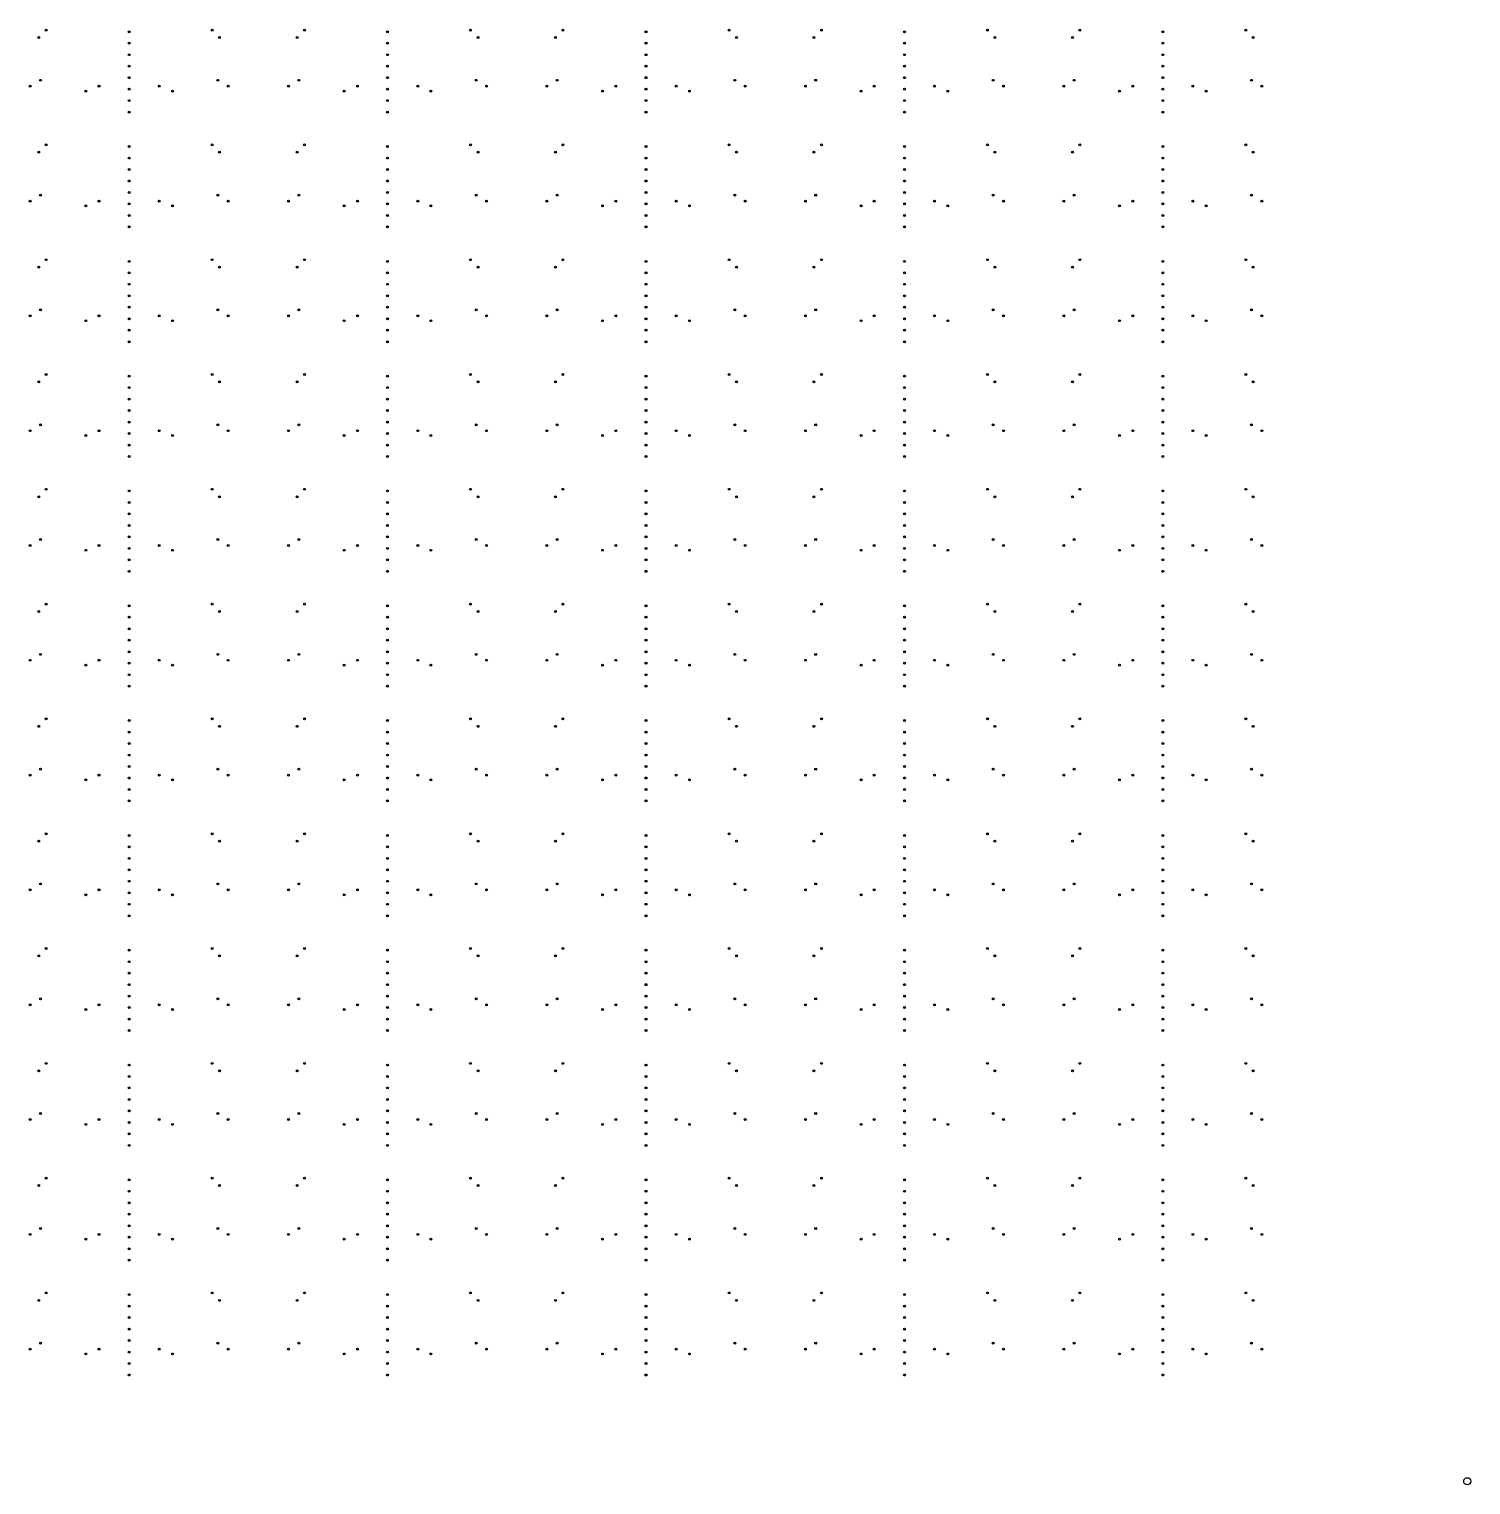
# Model space of a CAD drawing. Extents: x 50 to 173, y 50 to 173.
# Drawn here: x 112.4 to 172.6, y 49.9 to 110.6 of the extents above; entities that cross this region are included whole.
import ezdxf

# ---------------------------------------------------------------- set-up
doc = ezdxf.new("R2010")
doc.units = 0

msp = doc.modelspace()

# ---------------------------------------------------------------- linework, layer by layer
at = {"layer": '4H'}
msp.add_circle((172.4, 50), 0.15, dxfattribs=at)
at = {"layer": 'PET'}
for centre in [(113.126, 110.552), (120.053, 110.552), (123.904, 110.552), (130.831, 110.552), (134.683, 110.552), (141.609, 110.552), (145.461, 110.552), (152.388, 110.552), (156.24, 110.552), (163.166, 110.552), (112.817, 110.243), (116.589, 110.483), (116.589, 110.004), (120.362, 110.243), (123.595, 110.243), (127.368, 110.483), (127.368, 110.004), (131.14, 110.243), (134.374, 110.243), (138.146, 110.483), (138.146, 110.004), (141.919, 110.243), (145.152, 110.243), (148.925, 110.483), (148.925, 110.004), (152.697, 110.243), (155.931, 110.243), (159.703, 110.483), (159.703, 110.004), (163.475, 110.243), (116.589, 109.525), (127.368, 109.525), (138.146, 109.525), (148.925, 109.525), (159.703, 109.525), (116.589, 109.046), (127.368, 109.046), (138.146, 109.046), (148.925, 109.046), (159.703, 109.046), (112.457, 108.207), (112.888, 108.456), (115.332, 108.207), (116.589, 108.566), (117.847, 108.207), (120.291, 108.456), (120.721, 108.207), (123.236, 108.207), (123.666, 108.456), (126.11, 108.207), (127.368, 108.566), (128.625, 108.207), (131.069, 108.456), (131.499, 108.207), (134.014, 108.207), (134.445, 108.456), (136.889, 108.207), (138.146, 108.566), (139.404, 108.207), (141.847, 108.456), (142.278, 108.207), (144.793, 108.207), (145.223, 108.456), (147.667, 108.207), (148.925, 108.566), (150.182, 108.207), (152.626, 108.456), (153.056, 108.207), (155.571, 108.207), (156.002, 108.456), (158.446, 108.207), (159.703, 108.566), (160.96, 108.207), (163.404, 108.456), (163.835, 108.207), (114.78, 108.007), (116.589, 108.087), (116.589, 107.608), (118.398, 108.007), (125.559, 108.007), (127.368, 108.087), (127.368, 107.608), (129.177, 108.007), (136.337, 108.007), (138.146, 108.087), (138.146, 107.608), (139.955, 108.007), (147.116, 108.007), (148.925, 108.087), (148.925, 107.608), (150.733, 108.007), (157.894, 108.007), (159.703, 108.087), (159.703, 107.608), (161.512, 108.007), (116.589, 107.129), (127.368, 107.129), (138.146, 107.129), (148.925, 107.129), (159.703, 107.129), (113.126, 105.762), (116.589, 105.692), (120.053, 105.762), (123.904, 105.762), (127.368, 105.692), (130.831, 105.762), (134.683, 105.762), (138.146, 105.692), (141.609, 105.762), (145.461, 105.762), (148.925, 105.692), (152.388, 105.762), (156.24, 105.762), (159.703, 105.692), (163.166, 105.762), (112.817, 105.453), (116.589, 105.213), (120.362, 105.453), (123.595, 105.453), (127.368, 105.213), (131.14, 105.453), (134.374, 105.453), (138.146, 105.213), (141.919, 105.453), (145.152, 105.453), (148.925, 105.213), (152.697, 105.453), (155.931, 105.453), (159.703, 105.213), (163.475, 105.453), (116.589, 104.734), (127.368, 104.734), (138.146, 104.734), (148.925, 104.734), (159.703, 104.734), (116.589, 104.255), (127.368, 104.255), (138.146, 104.255), (148.925, 104.255), (159.703, 104.255), (112.457, 103.417), (112.888, 103.665), (115.332, 103.417), (116.589, 103.776), (116.589, 103.297), (117.847, 103.417), (120.291, 103.665), (120.721, 103.417), (123.236, 103.417), (123.666, 103.665), (126.11, 103.417), (127.368, 103.776), (127.368, 103.297), (128.625, 103.417), (131.069, 103.665), (131.499, 103.417), (134.014, 103.417), (134.445, 103.665), (136.889, 103.417), (138.146, 103.776), (138.146, 103.297), (139.404, 103.417), (141.847, 103.665), (142.278, 103.417), (144.793, 103.417), (145.223, 103.665), (147.667, 103.417), (148.925, 103.776), (148.925, 103.297), (150.182, 103.417), (152.626, 103.665), (153.056, 103.417), (155.571, 103.417), (156.002, 103.665), (158.446, 103.417), (159.703, 103.776), (159.703, 103.297), (160.96, 103.417), (163.404, 103.665), (163.835, 103.417), (114.78, 103.216), (116.589, 102.818), (118.398, 103.216), (125.559, 103.216), (127.368, 102.818), (129.177, 103.216), (136.337, 103.216), (138.146, 102.818), (139.955, 103.216), (147.116, 103.216), (148.925, 102.818), (150.733, 103.216), (157.894, 103.216), (159.703, 102.818), (161.512, 103.216), (116.589, 102.339), (127.368, 102.339), (138.146, 102.339), (148.925, 102.339), (159.703, 102.339), (113.126, 100.971), (116.589, 100.902), (120.053, 100.971), (123.904, 100.971), (127.368, 100.902), (130.831, 100.971), (134.683, 100.971), (138.146, 100.902), (141.609, 100.971), (145.461, 100.971), (148.925, 100.902), (152.388, 100.971), (156.24, 100.971), (159.703, 100.902), (163.166, 100.971), (112.817, 100.662), (116.589, 100.423), (120.362, 100.662), (123.595, 100.662), (127.368, 100.423), (131.14, 100.662), (134.374, 100.662), (138.146, 100.423), (141.919, 100.662), (145.152, 100.662), (148.925, 100.423), (152.697, 100.662), (155.931, 100.662), (159.703, 100.423), (163.475, 100.662), (116.589, 99.944), (127.368, 99.944), (138.146, 99.944), (148.925, 99.944), (159.703, 99.944), (116.589, 99.465), (127.368, 99.465), (138.146, 99.465), (148.925, 99.465), (159.703, 99.465), (112.457, 98.626), (112.888, 98.875), (114.78, 98.426), (115.332, 98.626), (116.589, 98.986), (116.589, 98.507), (117.847, 98.626), (118.398, 98.426), (120.291, 98.875), (120.721, 98.626), (123.236, 98.626), (123.666, 98.875), (125.559, 98.426), (126.11, 98.626), (127.368, 98.986), (127.368, 98.507), (128.625, 98.626), (129.177, 98.426), (131.069, 98.875), (131.499, 98.626), (134.014, 98.626), (134.445, 98.875), (136.337, 98.426), (136.889, 98.626), (138.146, 98.986), (138.146, 98.507), (139.404, 98.626), (139.955, 98.426), (141.847, 98.875), (142.278, 98.626), (144.793, 98.626), (145.223, 98.875), (147.116, 98.426), (147.667, 98.626), (148.925, 98.986), (148.925, 98.507), (150.182, 98.626), (150.733, 98.426), (152.626, 98.875), (153.056, 98.626), (155.571, 98.626), (156.002, 98.875), (157.894, 98.426), (158.446, 98.626), (159.703, 98.986), (159.703, 98.507), (160.96, 98.626), (161.512, 98.426), (163.404, 98.875), (163.835, 98.626), (116.589, 98.028), (127.368, 98.028), (138.146, 98.028), (148.925, 98.028), (159.703, 98.028), (116.589, 97.549), (127.368, 97.549), (138.146, 97.549), (148.925, 97.549), (159.703, 97.549), (113.126, 96.181), (116.589, 96.111), (120.053, 96.181), (123.904, 96.181), (127.368, 96.111), (130.831, 96.181), (134.683, 96.181), (138.146, 96.111), (141.609, 96.181), (145.461, 96.181), (148.925, 96.111), (152.388, 96.181), (156.24, 96.181), (159.703, 96.111), (163.166, 96.181), (112.817, 95.872), (116.589, 95.632), (120.362, 95.872), (123.595, 95.872), (127.368, 95.632), (131.14, 95.872), (134.374, 95.872), (138.146, 95.632), (141.919, 95.872), (145.152, 95.872), (148.925, 95.632), (152.697, 95.872), (155.931, 95.872), (159.703, 95.632), (163.475, 95.872), (116.589, 95.153), (127.368, 95.153), (138.146, 95.153), (148.925, 95.153), (159.703, 95.153), (116.589, 94.674), (116.589, 94.195), (127.368, 94.674), (127.368, 94.195), (138.146, 94.674), (138.146, 94.195), (148.925, 94.674), (148.925, 94.195), (159.703, 94.674), (159.703, 94.195), (112.457, 93.836), (112.888, 94.084), (114.78, 93.635), (115.332, 93.836), (116.589, 93.716), (117.847, 93.836), (118.398, 93.635), (120.291, 94.084), (120.721, 93.836), (123.236, 93.836), (123.666, 94.084), (125.559, 93.635), (126.11, 93.836), (127.368, 93.716), (128.625, 93.836), (129.177, 93.635), (131.069, 94.084), (131.499, 93.836), (134.014, 93.836), (134.445, 94.084), (136.337, 93.635), (136.889, 93.836), (138.146, 93.716), (139.404, 93.836), (139.955, 93.635), (141.847, 94.084), (142.278, 93.836), (144.793, 93.836), (145.223, 94.084), (147.116, 93.635), (147.667, 93.836), (148.925, 93.716), (150.182, 93.836), (150.733, 93.635), (152.626, 94.084), (153.056, 93.836), (155.571, 93.836), (156.002, 94.084), (157.894, 93.635), (158.446, 93.836), (159.703, 93.716), (160.96, 93.836), (161.512, 93.635), (163.404, 94.084), (163.835, 93.836), (116.589, 93.237), (127.368, 93.237), (138.146, 93.237), (148.925, 93.237), (159.703, 93.237), (116.589, 92.758), (127.368, 92.758), (138.146, 92.758), (148.925, 92.758), (159.703, 92.758), (113.126, 91.391), (116.589, 91.321), (120.053, 91.391), (123.904, 91.391), (127.368, 91.321), (130.831, 91.391), (134.683, 91.391), (138.146, 91.321), (141.609, 91.391), (145.461, 91.391), (148.925, 91.321), (152.388, 91.391), (156.24, 91.391), (159.703, 91.321), (163.166, 91.391), (112.817, 91.081), (116.589, 90.842), (120.362, 91.081), (123.595, 91.081), (127.368, 90.842), (131.14, 91.081), (134.374, 91.081), (138.146, 90.842), (141.919, 91.081), (145.152, 91.081), (148.925, 90.842), (152.697, 91.081), (155.931, 91.081), (159.703, 90.842), (163.475, 91.081), (116.589, 90.363), (127.368, 90.363), (138.146, 90.363), (148.925, 90.363), (159.703, 90.363), (112.888, 89.294), (116.589, 89.884), (116.589, 89.405), (120.291, 89.294), (123.666, 89.294), (127.368, 89.884), (127.368, 89.405), (131.069, 89.294), (134.445, 89.294), (138.146, 89.884), (138.146, 89.405), (141.847, 89.294), (145.223, 89.294), (148.925, 89.884), (148.925, 89.405), (152.626, 89.294), (156.002, 89.294), (159.703, 89.884), (159.703, 89.405), (163.404, 89.294), (112.457, 89.046), (114.78, 88.845), (115.332, 89.046), (116.589, 88.926), (117.847, 89.046), (118.398, 88.845), (120.721, 89.046), (123.236, 89.046), (125.559, 88.845), (126.11, 89.046), (127.368, 88.926), (128.625, 89.046), (129.177, 88.845), (131.499, 89.046), (134.014, 89.046), (136.337, 88.845), (136.889, 89.046), (138.146, 88.926), (139.404, 89.046), (139.955, 88.845), (142.278, 89.046), (144.793, 89.046), (147.116, 88.845), (147.667, 89.046), (148.925, 88.926), (150.182, 89.046), (150.733, 88.845), (153.056, 89.046), (155.571, 89.046), (157.894, 88.845), (158.446, 89.046), (159.703, 88.926), (160.96, 89.046), (161.512, 88.845), (163.835, 89.046), (116.589, 88.447), (127.368, 88.447), (138.146, 88.447), (148.925, 88.447), (159.703, 88.447), (116.589, 87.968), (127.368, 87.968), (138.146, 87.968), (148.925, 87.968), (159.703, 87.968), (112.817, 86.291), (113.126, 86.6), (116.589, 86.531), (120.053, 86.6), (120.362, 86.291), (123.595, 86.291), (123.904, 86.6), (127.368, 86.531), (130.831, 86.6), (131.14, 86.291), (134.374, 86.291), (134.683, 86.6), (138.146, 86.531), (141.609, 86.6), (141.919, 86.291), (145.152, 86.291), (145.461, 86.6), (148.925, 86.531), (152.388, 86.6), (152.697, 86.291), (155.931, 86.291), (156.24, 86.6), (159.703, 86.531), (163.166, 86.6), (163.475, 86.291), (116.589, 86.052), (127.368, 86.052), (138.146, 86.052), (148.925, 86.052), (159.703, 86.052), (116.589, 85.572), (116.589, 85.093), (127.368, 85.572), (127.368, 85.093), (138.146, 85.572), (138.146, 85.093), (148.925, 85.572), (148.925, 85.093), (159.703, 85.572), (159.703, 85.093), (112.888, 84.504), (116.589, 84.614), (120.291, 84.504), (123.666, 84.504), (127.368, 84.614), (131.069, 84.504), (134.445, 84.504), (138.146, 84.614), (141.847, 84.504), (145.223, 84.504), (148.925, 84.614), (152.626, 84.504), (156.002, 84.504), (159.703, 84.614), (163.404, 84.504), (112.457, 84.255), (114.78, 84.054), (115.332, 84.255), (116.589, 84.135), (117.847, 84.255), (118.398, 84.054), (120.721, 84.255), (123.236, 84.255), (125.559, 84.054), (126.11, 84.255), (127.368, 84.135), (128.625, 84.255), (129.177, 84.054), (131.499, 84.255), (134.014, 84.255), (136.337, 84.054), (136.889, 84.255), (138.146, 84.135), (139.404, 84.255), (139.955, 84.054), (142.278, 84.255), (144.793, 84.255), (147.116, 84.054), (147.667, 84.255), (148.925, 84.135), (150.182, 84.255), (150.733, 84.054), (153.056, 84.255), (155.571, 84.255), (157.894, 84.054), (158.446, 84.255), (159.703, 84.135), (160.96, 84.255), (161.512, 84.054), (163.835, 84.255), (116.589, 83.656), (127.368, 83.656), (138.146, 83.656), (148.925, 83.656), (159.703, 83.656), (116.589, 83.177), (127.368, 83.177), (138.146, 83.177), (148.925, 83.177), (159.703, 83.177), (112.817, 81.501), (113.126, 81.81), (116.589, 81.74), (120.053, 81.81), (120.362, 81.501), (123.595, 81.501), (123.904, 81.81), (127.368, 81.74), (130.831, 81.81), (131.14, 81.501), (134.374, 81.501), (134.683, 81.81), (138.146, 81.74), (141.609, 81.81), (141.919, 81.501), (145.152, 81.501), (145.461, 81.81), (148.925, 81.74), (152.388, 81.81), (152.697, 81.501), (155.931, 81.501), (156.24, 81.81), (159.703, 81.74), (163.166, 81.81), (163.475, 81.501), (116.589, 81.261), (127.368, 81.261), (138.146, 81.261), (148.925, 81.261), (159.703, 81.261), (116.589, 80.782), (116.589, 80.303), (127.368, 80.782), (127.368, 80.303), (138.146, 80.782), (138.146, 80.303), (148.925, 80.782), (148.925, 80.303), (159.703, 80.782), (159.703, 80.303), (112.888, 79.713), (116.589, 79.824), (120.291, 79.713), (123.666, 79.713), (127.368, 79.824), (131.069, 79.713), (134.445, 79.713), (138.146, 79.824), (141.847, 79.713), (145.223, 79.713), (148.925, 79.824), (152.626, 79.713), (156.002, 79.713), (159.703, 79.824), (163.404, 79.713), (112.457, 79.465), (114.78, 79.264), (115.332, 79.465), (116.589, 79.345), (117.847, 79.465), (118.398, 79.264), (120.721, 79.465), (123.236, 79.465), (125.559, 79.264), (126.11, 79.465), (127.368, 79.345), (128.625, 79.465), (129.177, 79.264), (131.499, 79.465), (134.014, 79.465), (136.337, 79.264), (136.889, 79.465), (138.146, 79.345), (139.404, 79.465), (139.955, 79.264), (142.278, 79.465), (144.793, 79.465), (147.116, 79.264), (147.667, 79.465), (148.925, 79.345), (150.182, 79.465), (150.733, 79.264), (153.056, 79.465), (155.571, 79.465), (157.894, 79.264), (158.446, 79.465), (159.703, 79.345), (160.96, 79.465), (161.512, 79.264), (163.835, 79.465), (116.589, 78.866), (116.589, 78.387), (127.368, 78.866), (127.368, 78.387), (138.146, 78.866), (138.146, 78.387), (148.925, 78.866), (148.925, 78.387), (159.703, 78.866), (159.703, 78.387), (112.817, 76.71), (113.126, 77.019), (116.589, 76.95), (120.053, 77.019), (120.362, 76.71), (123.595, 76.71), (123.904, 77.019), (127.368, 76.95), (130.831, 77.019), (131.14, 76.71), (134.374, 76.71), (134.683, 77.019), (138.146, 76.95), (141.609, 77.019), (141.919, 76.71), (145.152, 76.71), (145.461, 77.019), (148.925, 76.95), (152.388, 77.019), (152.697, 76.71), (155.931, 76.71), (156.24, 77.019), (159.703, 76.95), (163.166, 77.019), (163.475, 76.71), (116.589, 76.471), (116.589, 75.992), (127.368, 76.471), (127.368, 75.992), (138.146, 76.471), (138.146, 75.992), (148.925, 76.471), (148.925, 75.992), (159.703, 76.471), (159.703, 75.992), (116.589, 75.513), (127.368, 75.513), (138.146, 75.513), (148.925, 75.513), (159.703, 75.513), (112.888, 74.923), (116.589, 75.034), (120.291, 74.923), (123.666, 74.923), (127.368, 75.034), (131.069, 74.923), (134.445, 74.923), (138.146, 75.034), (141.847, 74.923), (145.223, 74.923), (148.925, 75.034), (152.626, 74.923), (156.002, 74.923), (159.703, 75.034), (163.404, 74.923), (112.457, 74.674), (114.78, 74.474), (115.332, 74.674), (116.589, 74.555), (117.847, 74.674), (118.398, 74.474), (120.721, 74.674), (123.236, 74.674), (125.559, 74.474), (126.11, 74.674), (127.368, 74.555), (128.625, 74.674), (129.177, 74.474), (131.499, 74.674), (134.014, 74.674), (136.337, 74.474), (136.889, 74.674), (138.146, 74.555), (139.404, 74.674), (139.955, 74.474), (142.278, 74.674), (144.793, 74.674), (147.116, 74.474), (147.667, 74.674), (148.925, 74.555), (150.182, 74.674), (150.733, 74.474), (153.056, 74.674), (155.571, 74.674), (157.894, 74.474), (158.446, 74.674), (159.703, 74.555), (160.96, 74.674), (161.512, 74.474), (163.835, 74.674), (116.589, 74.075), (116.589, 73.596), (127.368, 74.075), (127.368, 73.596), (138.146, 74.075), (138.146, 73.596), (148.925, 74.075), (148.925, 73.596), (159.703, 74.075), (159.703, 73.596), (112.817, 71.92), (113.126, 72.229), (116.589, 72.159), (116.589, 71.68), (120.053, 72.229), (120.362, 71.92), (123.595, 71.92), (123.904, 72.229), (127.368, 72.159), (127.368, 71.68), (130.831, 72.229), (131.14, 71.92), (134.374, 71.92), (134.683, 72.229), (138.146, 72.159), (138.146, 71.68), (141.609, 72.229), (141.919, 71.92), (145.152, 71.92), (145.461, 72.229), (148.925, 72.159), (148.925, 71.68), (152.388, 72.229), (152.697, 71.92), (155.931, 71.92), (156.24, 72.229), (159.703, 72.159), (159.703, 71.68), (163.166, 72.229), (163.475, 71.92), (116.589, 71.201), (127.368, 71.201), (138.146, 71.201), (148.925, 71.201), (159.703, 71.201), (116.589, 70.722), (127.368, 70.722), (138.146, 70.722), (148.925, 70.722), (159.703, 70.722), (112.457, 69.884), (112.888, 70.132), (115.332, 69.884), (116.589, 70.243), (117.847, 69.884), (120.291, 70.132), (120.721, 69.884), (123.236, 69.884), (123.666, 70.132), (126.11, 69.884), (127.368, 70.243), (128.625, 69.884), (131.069, 70.132), (131.499, 69.884), (134.014, 69.884), (134.445, 70.132), (136.889, 69.884), (138.146, 70.243), (139.404, 69.884), (141.847, 70.132), (142.278, 69.884), (144.793, 69.884), (145.223, 70.132), (147.667, 69.884), (148.925, 70.243), (150.182, 69.884), (152.626, 70.132), (153.056, 69.884), (155.571, 69.884), (156.002, 70.132), (158.446, 69.884), (159.703, 70.243), (160.96, 69.884), (163.404, 70.132), (163.835, 69.884), (114.78, 69.683), (116.589, 69.764), (116.589, 69.285), (118.398, 69.683), (125.559, 69.683), (127.368, 69.764), (127.368, 69.285), (129.177, 69.683), (136.337, 69.683), (138.146, 69.764), (138.146, 69.285), (139.955, 69.683), (147.116, 69.683), (148.925, 69.764), (148.925, 69.285), (150.733, 69.683), (157.894, 69.683), (159.703, 69.764), (159.703, 69.285), (161.512, 69.683), (116.589, 68.806), (127.368, 68.806), (138.146, 68.806), (148.925, 68.806), (159.703, 68.806), (113.126, 67.438), (120.053, 67.438), (123.904, 67.438), (130.831, 67.438), (134.683, 67.438), (141.609, 67.438), (145.461, 67.438), (152.388, 67.438), (156.24, 67.438), (163.166, 67.438), (112.817, 67.129), (116.589, 67.369), (116.589, 66.89), (120.362, 67.129), (123.595, 67.129), (127.368, 67.369), (127.368, 66.89), (131.14, 67.129), (134.374, 67.129), (138.146, 67.369), (138.146, 66.89), (141.919, 67.129), (145.152, 67.129), (148.925, 67.369), (148.925, 66.89), (152.697, 67.129), (155.931, 67.129), (159.703, 67.369), (159.703, 66.89), (163.475, 67.129), (116.589, 66.411), (127.368, 66.411), (138.146, 66.411), (148.925, 66.411), (159.703, 66.411), (116.589, 65.932), (127.368, 65.932), (138.146, 65.932), (148.925, 65.932), (159.703, 65.932), (112.457, 65.093), (112.888, 65.342), (115.332, 65.093), (116.589, 65.453), (117.847, 65.093), (120.291, 65.342), (120.721, 65.093), (123.236, 65.093), (123.666, 65.342), (126.11, 65.093), (127.368, 65.453), (128.625, 65.093), (131.069, 65.342), (131.499, 65.093), (134.014, 65.093), (134.445, 65.342), (136.889, 65.093), (138.146, 65.453), (139.404, 65.093), (141.847, 65.342), (142.278, 65.093), (144.793, 65.093), (145.223, 65.342), (147.667, 65.093), (148.925, 65.453), (150.182, 65.093), (152.626, 65.342), (153.056, 65.093), (155.571, 65.093), (156.002, 65.342), (158.446, 65.093), (159.703, 65.453), (160.96, 65.093), (163.404, 65.342), (163.835, 65.093), (114.78, 64.893), (116.589, 64.974), (116.589, 64.495), (118.398, 64.893), (125.559, 64.893), (127.368, 64.974), (127.368, 64.495), (129.177, 64.893), (136.337, 64.893), (138.146, 64.974), (138.146, 64.495), (139.955, 64.893), (147.116, 64.893), (148.925, 64.974), (148.925, 64.495), (150.733, 64.893), (157.894, 64.893), (159.703, 64.974), (159.703, 64.495), (161.512, 64.893), (116.589, 64.016), (127.368, 64.016), (138.146, 64.016), (148.925, 64.016), (159.703, 64.016), (113.126, 62.648), (116.589, 62.578), (120.053, 62.648), (123.904, 62.648), (127.368, 62.578), (130.831, 62.648), (134.683, 62.648), (138.146, 62.578), (141.609, 62.648), (145.461, 62.648), (148.925, 62.578), (152.388, 62.648), (156.24, 62.648), (159.703, 62.578), (163.166, 62.648), (112.817, 62.339), (116.589, 62.099), (120.362, 62.339), (123.595, 62.339), (127.368, 62.099), (131.14, 62.339), (134.374, 62.339), (138.146, 62.099), (141.919, 62.339), (145.152, 62.339), (148.925, 62.099), (152.697, 62.339), (155.931, 62.339), (159.703, 62.099), (163.475, 62.339), (116.589, 61.62), (127.368, 61.62), (138.146, 61.62), (148.925, 61.62), (159.703, 61.62), (116.589, 61.141), (127.368, 61.141), (138.146, 61.141), (148.925, 61.141), (159.703, 61.141), (112.457, 60.303), (112.888, 60.552), (115.332, 60.303), (116.589, 60.662), (116.589, 60.183), (117.847, 60.303), (120.291, 60.552), (120.721, 60.303), (123.236, 60.303), (123.666, 60.552), (126.11, 60.303), (127.368, 60.662), (127.368, 60.183), (128.625, 60.303), (131.069, 60.552), (131.499, 60.303), (134.014, 60.303), (134.445, 60.552), (136.889, 60.303), (138.146, 60.662), (138.146, 60.183), (139.404, 60.303), (141.847, 60.552), (142.278, 60.303), (144.793, 60.303), (145.223, 60.552), (147.667, 60.303), (148.925, 60.662), (148.925, 60.183), (150.182, 60.303), (152.626, 60.552), (153.056, 60.303), (155.571, 60.303), (156.002, 60.552), (158.446, 60.303), (159.703, 60.662), (159.703, 60.183), (160.96, 60.303), (163.404, 60.552), (163.835, 60.303), (114.78, 60.102), (116.589, 59.704), (118.398, 60.102), (125.559, 60.102), (127.368, 59.704), (129.177, 60.102), (136.337, 60.102), (138.146, 59.704), (139.955, 60.102), (147.116, 60.102), (148.925, 59.704), (150.733, 60.102), (157.894, 60.102), (159.703, 59.704), (161.512, 60.102), (116.589, 59.225), (127.368, 59.225), (138.146, 59.225), (148.925, 59.225), (159.703, 59.225), (113.126, 57.858), (116.589, 57.788), (120.053, 57.858), (123.904, 57.858), (127.368, 57.788), (130.831, 57.858), (134.683, 57.858), (138.146, 57.788), (141.609, 57.858), (145.461, 57.858), (148.925, 57.788), (152.388, 57.858), (156.24, 57.858), (159.703, 57.788), (163.166, 57.858), (112.817, 57.549), (116.589, 57.309), (120.362, 57.549), (123.595, 57.549), (127.368, 57.309), (131.14, 57.549), (134.374, 57.549), (138.146, 57.309), (141.919, 57.549), (145.152, 57.549), (148.925, 57.309), (152.697, 57.549), (155.931, 57.549), (159.703, 57.309), (163.475, 57.549), (116.589, 56.83), (127.368, 56.83), (138.146, 56.83), (148.925, 56.83), (159.703, 56.83), (116.589, 56.351), (127.368, 56.351), (138.146, 56.351), (148.925, 56.351), (159.703, 56.351), (112.457, 55.513), (112.888, 55.761), (114.78, 55.312), (115.332, 55.513), (116.589, 55.872), (116.589, 55.393), (117.847, 55.513), (118.398, 55.312), (120.291, 55.761), (120.721, 55.513), (123.236, 55.513), (123.666, 55.761), (125.559, 55.312), (126.11, 55.513), (127.368, 55.872), (127.368, 55.393), (128.625, 55.513), (129.177, 55.312), (131.069, 55.761), (131.499, 55.513), (134.014, 55.513), (134.445, 55.761), (136.337, 55.312), (136.889, 55.513), (138.146, 55.872), (138.146, 55.393), (139.404, 55.513), (139.955, 55.312), (141.847, 55.761), (142.278, 55.513), (144.793, 55.513), (145.223, 55.761), (147.116, 55.312), (147.667, 55.513), (148.925, 55.872), (148.925, 55.393), (150.182, 55.513), (150.733, 55.312), (152.626, 55.761), (153.056, 55.513), (155.571, 55.513), (156.002, 55.761), (157.894, 55.312), (158.446, 55.513), (159.703, 55.872), (159.703, 55.393), (160.96, 55.513), (161.512, 55.312), (163.404, 55.761), (163.835, 55.513), (116.589, 54.914), (127.368, 54.914), (138.146, 54.914), (148.925, 54.914), (159.703, 54.914), (116.589, 54.435), (127.368, 54.435), (138.146, 54.435), (148.925, 54.435), (159.703, 54.435)]:
    msp.add_circle(centre, 0.005, dxfattribs=at)
at = {"layer": 'V9'}
for centre in [(113.126, 110.552), (120.053, 110.552), (123.904, 110.552), (130.831, 110.552), (134.683, 110.552), (141.609, 110.552), (145.461, 110.552), (152.388, 110.552), (156.24, 110.552), (163.166, 110.552), (112.817, 110.243), (116.589, 110.483), (116.589, 110.004), (120.362, 110.243), (123.595, 110.243), (127.368, 110.483), (127.368, 110.004), (131.14, 110.243), (134.374, 110.243), (138.146, 110.483), (138.146, 110.004), (141.919, 110.243), (145.152, 110.243), (148.925, 110.483), (148.925, 110.004), (152.697, 110.243), (155.931, 110.243), (159.703, 110.483), (159.703, 110.004), (163.475, 110.243), (116.589, 109.525), (127.368, 109.525), (138.146, 109.525), (148.925, 109.525), (159.703, 109.525), (116.589, 109.046), (127.368, 109.046), (138.146, 109.046), (148.925, 109.046), (159.703, 109.046), (112.457, 108.207), (112.888, 108.456), (115.332, 108.207), (116.589, 108.566), (116.589, 108.087), (117.847, 108.207), (120.291, 108.456), (120.721, 108.207), (123.236, 108.207), (123.666, 108.456), (126.11, 108.207), (127.368, 108.566), (127.368, 108.087), (128.625, 108.207), (131.069, 108.456), (131.499, 108.207), (134.014, 108.207), (134.445, 108.456), (136.889, 108.207), (138.146, 108.566), (138.146, 108.087), (139.404, 108.207), (141.847, 108.456), (142.278, 108.207), (144.793, 108.207), (145.223, 108.456), (147.667, 108.207), (148.925, 108.566), (148.925, 108.087), (150.182, 108.207), (152.626, 108.456), (153.056, 108.207), (155.571, 108.207), (156.002, 108.456), (158.446, 108.207), (159.703, 108.566), (159.703, 108.087), (160.96, 108.207), (163.404, 108.456), (163.835, 108.207), (114.78, 108.007), (116.589, 107.608), (118.398, 108.007), (125.559, 108.007), (127.368, 107.608), (129.177, 108.007), (136.337, 108.007), (138.146, 107.608), (139.955, 108.007), (147.116, 108.007), (148.925, 107.608), (150.733, 108.007), (157.894, 108.007), (159.703, 107.608), (161.512, 108.007), (116.589, 107.129), (127.368, 107.129), (138.146, 107.129), (148.925, 107.129), (159.703, 107.129), (113.126, 105.762), (116.589, 105.692), (120.053, 105.762), (123.904, 105.762), (127.368, 105.692), (130.831, 105.762), (134.683, 105.762), (138.146, 105.692), (141.609, 105.762), (145.461, 105.762), (148.925, 105.692), (152.388, 105.762), (156.24, 105.762), (159.703, 105.692), (163.166, 105.762), (112.817, 105.453), (116.589, 105.213), (120.362, 105.453), (123.595, 105.453), (127.368, 105.213), (131.14, 105.453), (134.374, 105.453), (138.146, 105.213), (141.919, 105.453), (145.152, 105.453), (148.925, 105.213), (152.697, 105.453), (155.931, 105.453), (159.703, 105.213), (163.475, 105.453), (116.589, 104.734), (127.368, 104.734), (138.146, 104.734), (148.925, 104.734), (159.703, 104.734), (116.589, 104.255), (127.368, 104.255), (138.146, 104.255), (148.925, 104.255), (159.703, 104.255), (112.457, 103.417), (112.888, 103.665), (115.332, 103.417), (116.589, 103.776), (116.589, 103.297), (117.847, 103.417), (120.291, 103.665), (120.721, 103.417), (123.236, 103.417), (123.666, 103.665), (126.11, 103.417), (127.368, 103.776), (127.368, 103.297), (128.625, 103.417), (131.069, 103.665), (131.499, 103.417), (134.014, 103.417), (134.445, 103.665), (136.889, 103.417), (138.146, 103.776), (138.146, 103.297), (139.404, 103.417), (141.847, 103.665), (142.278, 103.417), (144.793, 103.417), (145.223, 103.665), (147.667, 103.417), (148.925, 103.776), (148.925, 103.297), (150.182, 103.417), (152.626, 103.665), (153.056, 103.417), (155.571, 103.417), (156.002, 103.665), (158.446, 103.417), (159.703, 103.776), (159.703, 103.297), (160.96, 103.417), (163.404, 103.665), (163.835, 103.417), (114.78, 103.216), (116.589, 102.818), (118.398, 103.216), (125.559, 103.216), (127.368, 102.818), (129.177, 103.216), (136.337, 103.216), (138.146, 102.818), (139.955, 103.216), (147.116, 103.216), (148.925, 102.818), (150.733, 103.216), (157.894, 103.216), (159.703, 102.818), (161.512, 103.216), (116.589, 102.339), (127.368, 102.339), (138.146, 102.339), (148.925, 102.339), (159.703, 102.339), (113.126, 100.971), (116.589, 100.902), (120.053, 100.971), (123.904, 100.971), (127.368, 100.902), (130.831, 100.971), (134.683, 100.971), (138.146, 100.902), (141.609, 100.971), (145.461, 100.971), (148.925, 100.902), (152.388, 100.971), (156.24, 100.971), (159.703, 100.902), (163.166, 100.971), (112.817, 100.662), (116.589, 100.423), (120.362, 100.662), (123.595, 100.662), (127.368, 100.423), (131.14, 100.662), (134.374, 100.662), (138.146, 100.423), (141.919, 100.662), (145.152, 100.662), (148.925, 100.423), (152.697, 100.662), (155.931, 100.662), (159.703, 100.423), (163.475, 100.662), (116.589, 99.944), (127.368, 99.944), (138.146, 99.944), (148.925, 99.944), (159.703, 99.944), (116.589, 99.465), (116.589, 98.986), (127.368, 99.465), (127.368, 98.986), (138.146, 99.465), (138.146, 98.986), (148.925, 99.465), (148.925, 98.986), (159.703, 99.465), (159.703, 98.986), (112.457, 98.626), (112.888, 98.875), (114.78, 98.426), (115.332, 98.626), (116.589, 98.507), (117.847, 98.626), (118.398, 98.426), (120.291, 98.875), (120.721, 98.626), (123.236, 98.626), (123.666, 98.875), (125.559, 98.426), (126.11, 98.626), (127.368, 98.507), (128.625, 98.626), (129.177, 98.426), (131.069, 98.875), (131.499, 98.626), (134.014, 98.626), (134.445, 98.875), (136.337, 98.426), (136.889, 98.626), (138.146, 98.507), (139.404, 98.626), (139.955, 98.426), (141.847, 98.875), (142.278, 98.626), (144.793, 98.626), (145.223, 98.875), (147.116, 98.426), (147.667, 98.626), (148.925, 98.507), (150.182, 98.626), (150.733, 98.426), (152.626, 98.875), (153.056, 98.626), (155.571, 98.626), (156.002, 98.875), (157.894, 98.426), (158.446, 98.626), (159.703, 98.507), (160.96, 98.626), (161.512, 98.426), (163.404, 98.875), (163.835, 98.626), (116.589, 98.028), (127.368, 98.028), (138.146, 98.028), (148.925, 98.028), (159.703, 98.028), (116.589, 97.549), (127.368, 97.549), (138.146, 97.549), (148.925, 97.549), (159.703, 97.549), (113.126, 96.181), (116.589, 96.111), (120.053, 96.181), (123.904, 96.181), (127.368, 96.111), (130.831, 96.181), (134.683, 96.181), (138.146, 96.111), (141.609, 96.181), (145.461, 96.181), (148.925, 96.111), (152.388, 96.181), (156.24, 96.181), (159.703, 96.111), (163.166, 96.181), (112.817, 95.872), (116.589, 95.632), (120.362, 95.872), (123.595, 95.872), (127.368, 95.632), (131.14, 95.872), (134.374, 95.872), (138.146, 95.632), (141.919, 95.872), (145.152, 95.872), (148.925, 95.632), (152.697, 95.872), (155.931, 95.872), (159.703, 95.632), (163.475, 95.872), (116.589, 95.153), (127.368, 95.153), (138.146, 95.153), (148.925, 95.153), (159.703, 95.153), (116.589, 94.674), (116.589, 94.195), (127.368, 94.674), (127.368, 94.195), (138.146, 94.674), (138.146, 94.195), (148.925, 94.674), (148.925, 94.195), (159.703, 94.674), (159.703, 94.195), (112.457, 93.836), (112.888, 94.084), (114.78, 93.635), (115.332, 93.836), (116.589, 93.716), (117.847, 93.836), (118.398, 93.635), (120.291, 94.084), (120.721, 93.836), (123.236, 93.836), (123.666, 94.084), (125.559, 93.635), (126.11, 93.836), (127.368, 93.716), (128.625, 93.836), (129.177, 93.635), (131.069, 94.084), (131.499, 93.836), (134.014, 93.836), (134.445, 94.084), (136.337, 93.635), (136.889, 93.836), (138.146, 93.716), (139.404, 93.836), (139.955, 93.635), (141.847, 94.084), (142.278, 93.836), (144.793, 93.836), (145.223, 94.084), (147.116, 93.635), (147.667, 93.836), (148.925, 93.716), (150.182, 93.836), (150.733, 93.635), (152.626, 94.084), (153.056, 93.836), (155.571, 93.836), (156.002, 94.084), (157.894, 93.635), (158.446, 93.836), (159.703, 93.716), (160.96, 93.836), (161.512, 93.635), (163.404, 94.084), (163.835, 93.836), (116.589, 93.237), (127.368, 93.237), (138.146, 93.237), (148.925, 93.237), (159.703, 93.237), (116.589, 92.758), (127.368, 92.758), (138.146, 92.758), (148.925, 92.758), (159.703, 92.758), (112.817, 91.081), (113.126, 91.391), (116.589, 91.321), (120.053, 91.391), (120.362, 91.081), (123.595, 91.081), (123.904, 91.391), (127.368, 91.321), (130.831, 91.391), (131.14, 91.081), (134.374, 91.081), (134.683, 91.391), (138.146, 91.321), (141.609, 91.391), (141.919, 91.081), (145.152, 91.081), (145.461, 91.391), (148.925, 91.321), (152.388, 91.391), (152.697, 91.081), (155.931, 91.081), (156.24, 91.391), (159.703, 91.321), (163.166, 91.391), (163.475, 91.081), (116.589, 90.842), (127.368, 90.842), (138.146, 90.842), (148.925, 90.842), (159.703, 90.842), (116.589, 90.363), (116.589, 89.884), (127.368, 90.363), (127.368, 89.884), (138.146, 90.363), (138.146, 89.884), (148.925, 90.363), (148.925, 89.884), (159.703, 90.363), (159.703, 89.884), (112.888, 89.294), (116.589, 89.405), (120.291, 89.294), (123.666, 89.294), (127.368, 89.405), (131.069, 89.294), (134.445, 89.294), (138.146, 89.405), (141.847, 89.294), (145.223, 89.294), (148.925, 89.405), (152.626, 89.294), (156.002, 89.294), (159.703, 89.405), (163.404, 89.294), (112.457, 89.046), (114.78, 88.845), (115.332, 89.046), (116.589, 88.926), (117.847, 89.046), (118.398, 88.845), (120.721, 89.046), (123.236, 89.046), (125.559, 88.845), (126.11, 89.046), (127.368, 88.926), (128.625, 89.046), (129.177, 88.845), (131.499, 89.046), (134.014, 89.046), (136.337, 88.845), (136.889, 89.046), (138.146, 88.926), (139.404, 89.046), (139.955, 88.845), (142.278, 89.046), (144.793, 89.046), (147.116, 88.845), (147.667, 89.046), (148.925, 88.926), (150.182, 89.046), (150.733, 88.845), (153.056, 89.046), (155.571, 89.046), (157.894, 88.845), (158.446, 89.046), (159.703, 88.926), (160.96, 89.046), (161.512, 88.845), (163.835, 89.046), (116.589, 88.447), (127.368, 88.447), (138.146, 88.447), (148.925, 88.447), (159.703, 88.447), (116.589, 87.968), (127.368, 87.968), (138.146, 87.968), (148.925, 87.968), (159.703, 87.968), (112.817, 86.291), (113.126, 86.6), (116.589, 86.531), (120.053, 86.6), (120.362, 86.291), (123.595, 86.291), (123.904, 86.6), (127.368, 86.531), (130.831, 86.6), (131.14, 86.291), (134.374, 86.291), (134.683, 86.6), (138.146, 86.531), (141.609, 86.6), (141.919, 86.291), (145.152, 86.291), (145.461, 86.6), (148.925, 86.531), (152.388, 86.6), (152.697, 86.291), (155.931, 86.291), (156.24, 86.6), (159.703, 86.531), (163.166, 86.6), (163.475, 86.291), (116.589, 86.052), (127.368, 86.052), (138.146, 86.052), (148.925, 86.052), (159.703, 86.052), (116.589, 85.572), (116.589, 85.093), (127.368, 85.572), (127.368, 85.093), (138.146, 85.572), (138.146, 85.093), (148.925, 85.572), (148.925, 85.093), (159.703, 85.572), (159.703, 85.093), (112.888, 84.504), (116.589, 84.614), (120.291, 84.504), (123.666, 84.504), (127.368, 84.614), (131.069, 84.504), (134.445, 84.504), (138.146, 84.614), (141.847, 84.504), (145.223, 84.504), (148.925, 84.614), (152.626, 84.504), (156.002, 84.504), (159.703, 84.614), (163.404, 84.504), (112.457, 84.255), (114.78, 84.054), (115.332, 84.255), (116.589, 84.135), (117.847, 84.255), (118.398, 84.054), (120.721, 84.255), (123.236, 84.255), (125.559, 84.054), (126.11, 84.255), (127.368, 84.135), (128.625, 84.255), (129.177, 84.054), (131.499, 84.255), (134.014, 84.255), (136.337, 84.054), (136.889, 84.255), (138.146, 84.135), (139.404, 84.255), (139.955, 84.054), (142.278, 84.255), (144.793, 84.255), (147.116, 84.054), (147.667, 84.255), (148.925, 84.135), (150.182, 84.255), (150.733, 84.054), (153.056, 84.255), (155.571, 84.255), (157.894, 84.054), (158.446, 84.255), (159.703, 84.135), (160.96, 84.255), (161.512, 84.054), (163.835, 84.255), (116.589, 83.656), (116.589, 83.177), (127.368, 83.656), (127.368, 83.177), (138.146, 83.656), (138.146, 83.177), (148.925, 83.656), (148.925, 83.177), (159.703, 83.656), (159.703, 83.177), (112.817, 81.501), (113.126, 81.81), (116.589, 81.74), (120.053, 81.81), (120.362, 81.501), (123.595, 81.501), (123.904, 81.81), (127.368, 81.74), (130.831, 81.81), (131.14, 81.501), (134.374, 81.501), (134.683, 81.81), (138.146, 81.74), (141.609, 81.81), (141.919, 81.501), (145.152, 81.501), (145.461, 81.81), (148.925, 81.74), (152.388, 81.81), (152.697, 81.501), (155.931, 81.501), (156.24, 81.81), (159.703, 81.74), (163.166, 81.81), (163.475, 81.501), (116.589, 81.261), (116.589, 80.782), (127.368, 81.261), (127.368, 80.782), (138.146, 81.261), (138.146, 80.782), (148.925, 81.261), (148.925, 80.782), (159.703, 81.261), (159.703, 80.782), (116.589, 80.303), (127.368, 80.303), (138.146, 80.303), (148.925, 80.303), (159.703, 80.303), (112.888, 79.713), (116.589, 79.824), (120.291, 79.713), (123.666, 79.713), (127.368, 79.824), (131.069, 79.713), (134.445, 79.713), (138.146, 79.824), (141.847, 79.713), (145.223, 79.713), (148.925, 79.824), (152.626, 79.713), (156.002, 79.713), (159.703, 79.824), (163.404, 79.713), (112.457, 79.465), (114.78, 79.264), (115.332, 79.465), (116.589, 79.345), (117.847, 79.465), (118.398, 79.264), (120.721, 79.465), (123.236, 79.465), (125.559, 79.264), (126.11, 79.465), (127.368, 79.345), (128.625, 79.465), (129.177, 79.264), (131.499, 79.465), (134.014, 79.465), (136.337, 79.264), (136.889, 79.465), (138.146, 79.345), (139.404, 79.465), (139.955, 79.264), (142.278, 79.465), (144.793, 79.465), (147.116, 79.264), (147.667, 79.465), (148.925, 79.345), (150.182, 79.465), (150.733, 79.264), (153.056, 79.465), (155.571, 79.465), (157.894, 79.264), (158.446, 79.465), (159.703, 79.345), (160.96, 79.465), (161.512, 79.264), (163.835, 79.465), (116.589, 78.866), (116.589, 78.387), (127.368, 78.866), (127.368, 78.387), (138.146, 78.866), (138.146, 78.387), (148.925, 78.866), (148.925, 78.387), (159.703, 78.866), (159.703, 78.387), (112.817, 76.71), (113.126, 77.019), (116.589, 76.95), (120.053, 77.019), (120.362, 76.71), (123.595, 76.71), (123.904, 77.019), (127.368, 76.95), (130.831, 77.019), (131.14, 76.71), (134.374, 76.71), (134.683, 77.019), (138.146, 76.95), (141.609, 77.019), (141.919, 76.71), (145.152, 76.71), (145.461, 77.019), (148.925, 76.95), (152.388, 77.019), (152.697, 76.71), (155.931, 76.71), (156.24, 77.019), (159.703, 76.95), (163.166, 77.019), (163.475, 76.71), (116.589, 76.471), (116.589, 75.992), (127.368, 76.471), (127.368, 75.992), (138.146, 76.471), (138.146, 75.992), (148.925, 76.471), (148.925, 75.992), (159.703, 76.471), (159.703, 75.992), (116.589, 75.513), (127.368, 75.513), (138.146, 75.513), (148.925, 75.513), (159.703, 75.513), (112.457, 74.674), (112.888, 74.923), (115.332, 74.674), (116.589, 75.034), (117.847, 74.674), (120.291, 74.923), (120.721, 74.674), (123.236, 74.674), (123.666, 74.923), (126.11, 74.674), (127.368, 75.034), (128.625, 74.674), (131.069, 74.923), (131.499, 74.674), (134.014, 74.674), (134.445, 74.923), (136.889, 74.674), (138.146, 75.034), (139.404, 74.674), (141.847, 74.923), (142.278, 74.674), (144.793, 74.674), (145.223, 74.923), (147.667, 74.674), (148.925, 75.034), (150.182, 74.674), (152.626, 74.923), (153.056, 74.674), (155.571, 74.674), (156.002, 74.923), (158.446, 74.674), (159.703, 75.034), (160.96, 74.674), (163.404, 74.923), (163.835, 74.674), (114.78, 74.474), (116.589, 74.555), (116.589, 74.075), (118.398, 74.474), (125.559, 74.474), (127.368, 74.555), (127.368, 74.075), (129.177, 74.474), (136.337, 74.474), (138.146, 74.555), (138.146, 74.075), (139.955, 74.474), (147.116, 74.474), (148.925, 74.555), (148.925, 74.075), (150.733, 74.474), (157.894, 74.474), (159.703, 74.555), (159.703, 74.075), (161.512, 74.474), (116.589, 73.596), (127.368, 73.596), (138.146, 73.596), (148.925, 73.596), (159.703, 73.596), (112.817, 71.92), (113.126, 72.229), (116.589, 72.159), (116.589, 71.68), (120.053, 72.229), (120.362, 71.92), (123.595, 71.92), (123.904, 72.229), (127.368, 72.159), (127.368, 71.68), (130.831, 72.229), (131.14, 71.92), (134.374, 71.92), (134.683, 72.229), (138.146, 72.159), (138.146, 71.68), (141.609, 72.229), (141.919, 71.92), (145.152, 71.92), (145.461, 72.229), (148.925, 72.159), (148.925, 71.68), (152.388, 72.229), (152.697, 71.92), (155.931, 71.92), (156.24, 72.229), (159.703, 72.159), (159.703, 71.68), (163.166, 72.229), (163.475, 71.92), (116.589, 71.201), (127.368, 71.201), (138.146, 71.201), (148.925, 71.201), (159.703, 71.201), (116.589, 70.722), (127.368, 70.722), (138.146, 70.722), (148.925, 70.722), (159.703, 70.722), (112.457, 69.884), (112.888, 70.132), (115.332, 69.884), (116.589, 70.243), (117.847, 69.884), (120.291, 70.132), (120.721, 69.884), (123.236, 69.884), (123.666, 70.132), (126.11, 69.884), (127.368, 70.243), (128.625, 69.884), (131.069, 70.132), (131.499, 69.884), (134.014, 69.884), (134.445, 70.132), (136.889, 69.884), (138.146, 70.243), (139.404, 69.884), (141.847, 70.132), (142.278, 69.884), (144.793, 69.884), (145.223, 70.132), (147.667, 69.884), (148.925, 70.243), (150.182, 69.884), (152.626, 70.132), (153.056, 69.884), (155.571, 69.884), (156.002, 70.132), (158.446, 69.884), (159.703, 70.243), (160.96, 69.884), (163.404, 70.132), (163.835, 69.884), (114.78, 69.683), (116.589, 69.764), (116.589, 69.285), (118.398, 69.683), (125.559, 69.683), (127.368, 69.764), (127.368, 69.285), (129.177, 69.683), (136.337, 69.683), (138.146, 69.764), (138.146, 69.285), (139.955, 69.683), (147.116, 69.683), (148.925, 69.764), (148.925, 69.285), (150.733, 69.683), (157.894, 69.683), (159.703, 69.764), (159.703, 69.285), (161.512, 69.683), (116.589, 68.806), (127.368, 68.806), (138.146, 68.806), (148.925, 68.806), (159.703, 68.806), (113.126, 67.438), (120.053, 67.438), (123.904, 67.438), (130.831, 67.438), (134.683, 67.438), (141.609, 67.438), (145.461, 67.438), (152.388, 67.438), (156.24, 67.438), (163.166, 67.438), (112.817, 67.129), (116.589, 67.369), (116.589, 66.89), (120.362, 67.129), (123.595, 67.129), (127.368, 67.369), (127.368, 66.89), (131.14, 67.129), (134.374, 67.129), (138.146, 67.369), (138.146, 66.89), (141.919, 67.129), (145.152, 67.129), (148.925, 67.369), (148.925, 66.89), (152.697, 67.129), (155.931, 67.129), (159.703, 67.369), (159.703, 66.89), (163.475, 67.129), (116.589, 66.411), (127.368, 66.411), (138.146, 66.411), (148.925, 66.411), (159.703, 66.411), (116.589, 65.932), (127.368, 65.932), (138.146, 65.932), (148.925, 65.932), (159.703, 65.932), (112.457, 65.093), (112.888, 65.342), (115.332, 65.093), (116.589, 65.453), (116.589, 64.974), (117.847, 65.093), (120.291, 65.342), (120.721, 65.093), (123.236, 65.093), (123.666, 65.342), (126.11, 65.093), (127.368, 65.453), (127.368, 64.974), (128.625, 65.093), (131.069, 65.342), (131.499, 65.093), (134.014, 65.093), (134.445, 65.342), (136.889, 65.093), (138.146, 65.453), (138.146, 64.974), (139.404, 65.093), (141.847, 65.342), (142.278, 65.093), (144.793, 65.093), (145.223, 65.342), (147.667, 65.093), (148.925, 65.453), (148.925, 64.974), (150.182, 65.093), (152.626, 65.342), (153.056, 65.093), (155.571, 65.093), (156.002, 65.342), (158.446, 65.093), (159.703, 65.453), (159.703, 64.974), (160.96, 65.093), (163.404, 65.342), (163.835, 65.093), (114.78, 64.893), (116.589, 64.495), (118.398, 64.893), (125.559, 64.893), (127.368, 64.495), (129.177, 64.893), (136.337, 64.893), (138.146, 64.495), (139.955, 64.893), (147.116, 64.893), (148.925, 64.495), (150.733, 64.893), (157.894, 64.893), (159.703, 64.495), (161.512, 64.893), (116.589, 64.016), (127.368, 64.016), (138.146, 64.016), (148.925, 64.016), (159.703, 64.016), (113.126, 62.648), (116.589, 62.578), (120.053, 62.648), (123.904, 62.648), (127.368, 62.578), (130.831, 62.648), (134.683, 62.648), (138.146, 62.578), (141.609, 62.648), (145.461, 62.648), (148.925, 62.578), (152.388, 62.648), (156.24, 62.648), (159.703, 62.578), (163.166, 62.648), (112.817, 62.339), (116.589, 62.099), (120.362, 62.339), (123.595, 62.339), (127.368, 62.099), (131.14, 62.339), (134.374, 62.339), (138.146, 62.099), (141.919, 62.339), (145.152, 62.339), (148.925, 62.099), (152.697, 62.339), (155.931, 62.339), (159.703, 62.099), (163.475, 62.339), (116.589, 61.62), (127.368, 61.62), (138.146, 61.62), (148.925, 61.62), (159.703, 61.62), (116.589, 61.141), (127.368, 61.141), (138.146, 61.141), (148.925, 61.141), (159.703, 61.141), (112.457, 60.303), (112.888, 60.552), (114.78, 60.102), (115.332, 60.303), (116.589, 60.662), (116.589, 60.183), (117.847, 60.303), (118.398, 60.102), (120.291, 60.552), (120.721, 60.303), (123.236, 60.303), (123.666, 60.552), (125.559, 60.102), (126.11, 60.303), (127.368, 60.662), (127.368, 60.183), (128.625, 60.303), (129.177, 60.102), (131.069, 60.552), (131.499, 60.303), (134.014, 60.303), (134.445, 60.552), (136.337, 60.102), (136.889, 60.303), (138.146, 60.662), (138.146, 60.183), (139.404, 60.303), (139.955, 60.102), (141.847, 60.552), (142.278, 60.303), (144.793, 60.303), (145.223, 60.552), (147.116, 60.102), (147.667, 60.303), (148.925, 60.662), (148.925, 60.183), (150.182, 60.303), (150.733, 60.102), (152.626, 60.552), (153.056, 60.303), (155.571, 60.303), (156.002, 60.552), (157.894, 60.102), (158.446, 60.303), (159.703, 60.662), (159.703, 60.183), (160.96, 60.303), (161.512, 60.102), (163.404, 60.552), (163.835, 60.303), (116.589, 59.704), (127.368, 59.704), (138.146, 59.704), (148.925, 59.704), (159.703, 59.704), (116.589, 59.225), (127.368, 59.225), (138.146, 59.225), (148.925, 59.225), (159.703, 59.225), (113.126, 57.858), (116.589, 57.788), (120.053, 57.858), (123.904, 57.858), (127.368, 57.788), (130.831, 57.858), (134.683, 57.858), (138.146, 57.788), (141.609, 57.858), (145.461, 57.858), (148.925, 57.788), (152.388, 57.858), (156.24, 57.858), (159.703, 57.788), (163.166, 57.858), (112.817, 57.549), (116.589, 57.309), (120.362, 57.549), (123.595, 57.549), (127.368, 57.309), (131.14, 57.549), (134.374, 57.549), (138.146, 57.309), (141.919, 57.549), (145.152, 57.549), (148.925, 57.309), (152.697, 57.549), (155.931, 57.549), (159.703, 57.309), (163.475, 57.549), (116.589, 56.83), (127.368, 56.83), (138.146, 56.83), (148.925, 56.83), (159.703, 56.83), (116.589, 56.351), (116.589, 55.872), (127.368, 56.351), (127.368, 55.872), (138.146, 56.351), (138.146, 55.872), (148.925, 56.351), (148.925, 55.872), (159.703, 56.351), (159.703, 55.872), (112.457, 55.513), (112.888, 55.761), (114.78, 55.312), (115.332, 55.513), (116.589, 55.393), (117.847, 55.513), (118.398, 55.312), (120.291, 55.761), (120.721, 55.513), (123.236, 55.513), (123.666, 55.761), (125.559, 55.312), (126.11, 55.513), (127.368, 55.393), (128.625, 55.513), (129.177, 55.312), (131.069, 55.761), (131.499, 55.513), (134.014, 55.513), (134.445, 55.761), (136.337, 55.312), (136.889, 55.513), (138.146, 55.393), (139.404, 55.513), (139.955, 55.312), (141.847, 55.761), (142.278, 55.513), (144.793, 55.513), (145.223, 55.761), (147.116, 55.312), (147.667, 55.513), (148.925, 55.393), (150.182, 55.513), (150.733, 55.312), (152.626, 55.761), (153.056, 55.513), (155.571, 55.513), (156.002, 55.761), (157.894, 55.312), (158.446, 55.513), (159.703, 55.393), (160.96, 55.513), (161.512, 55.312), (163.404, 55.761), (163.835, 55.513), (116.589, 54.914), (127.368, 54.914), (138.146, 54.914), (148.925, 54.914), (159.703, 54.914), (116.589, 54.435), (127.368, 54.435), (138.146, 54.435), (148.925, 54.435), (159.703, 54.435)]:
    msp.add_circle(centre, 0.0399, dxfattribs=at)

doc.saveas('drawing.dxf')
